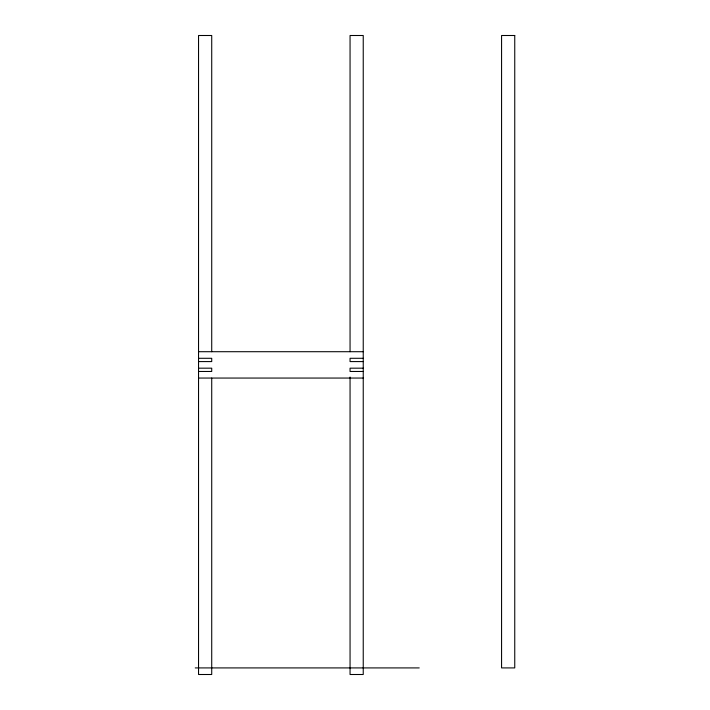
<?xml version="1.0" encoding="UTF-8"?>
<svg xmlns="http://www.w3.org/2000/svg" width="710" height="710" viewBox="0 0 710 710"><rect width="100%" height="100%" fill="white"/><g stroke="black" fill="none" stroke-linecap="round" stroke-linejoin="round"><path stroke-width="1.06" d="M198.543 351.707L363.236 351.707M198.543 358.293L211.722 358.293L211.722 361.585L198.543 361.585M363.236 358.293L350.057 358.293L350.057 361.585L363.236 361.585M198.543 368.179L211.722 368.179L211.722 371.472L198.543 371.472M363.236 368.179L350.057 368.179L350.057 371.472L363.236 371.472M198.543 378.057L363.236 378.057M195.25 667.915L419.228 667.915M350.057 351.707L350.057 35.5L363.236 35.5L363.236 674.5L350.057 674.5L350.057 377.045M211.722 351.707L211.722 35.5L198.543 35.5L198.543 674.5L211.722 674.5L211.722 378.057M514.75 35.5L501.571 35.5L501.571 667.915L514.75 667.915L514.75 35.5"/></g></svg>
